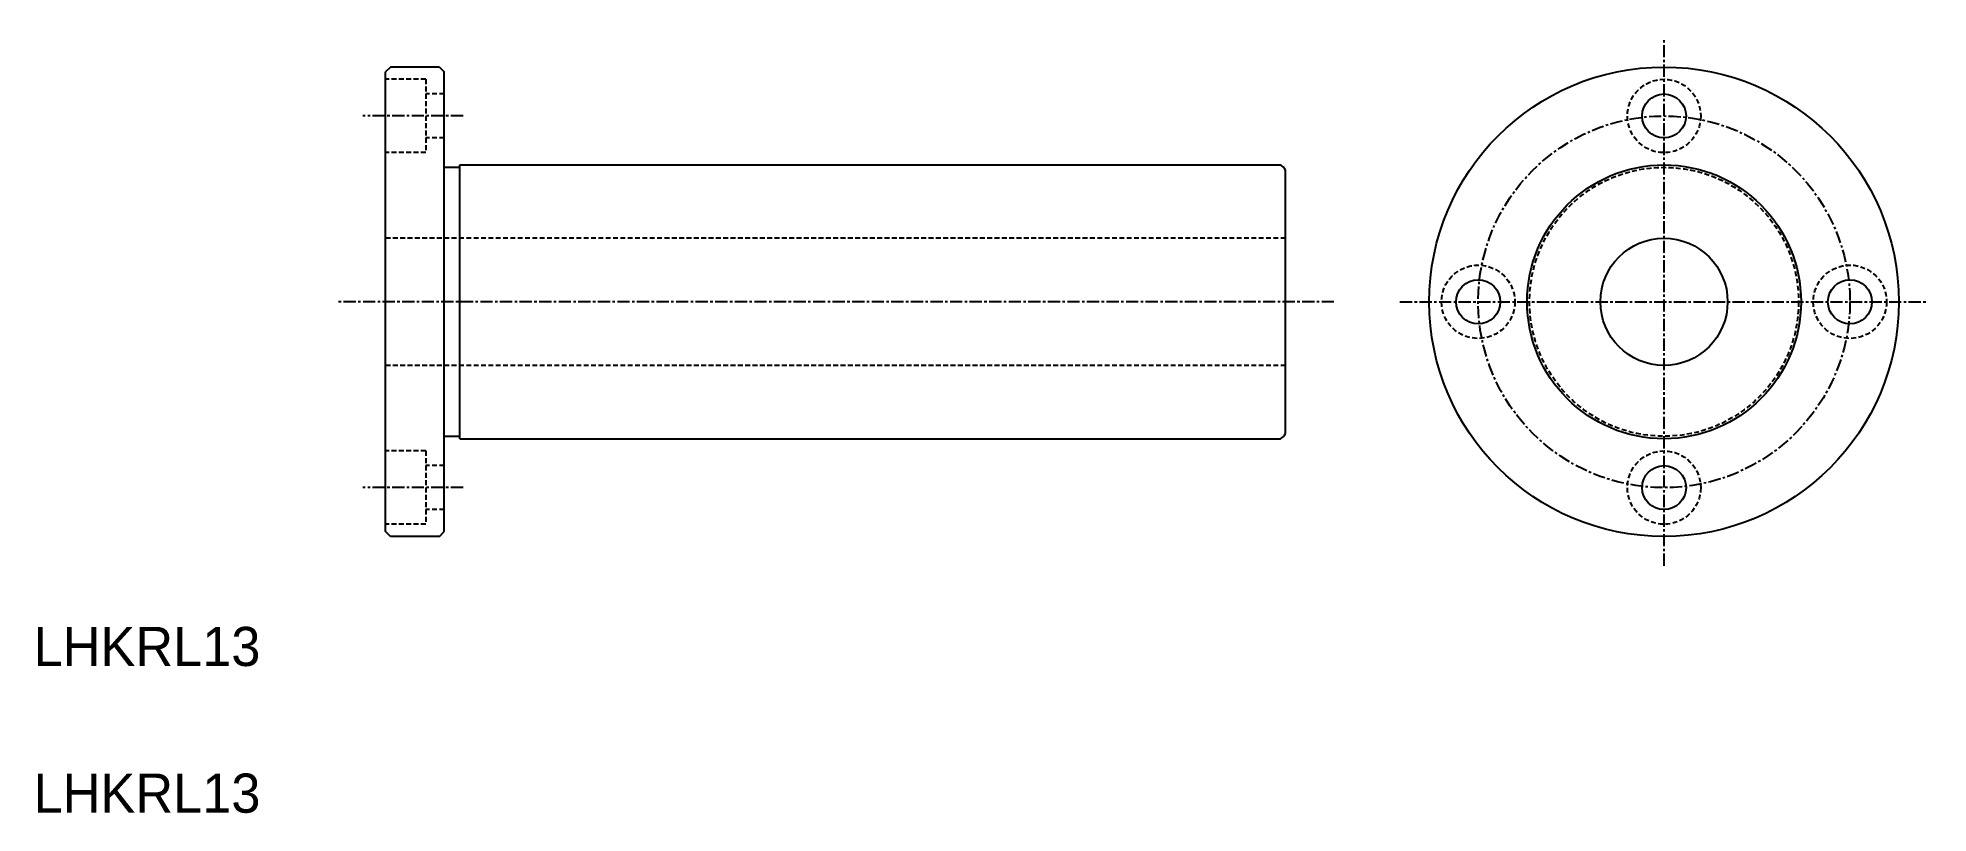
# Model space of a CAD drawing. Extents: x 279 to 473, y 136 to 215.
import ezdxf

# ---------------------------------------------------------------- set-up
doc = ezdxf.new("R2010")
doc.units = 0
doc.linetypes.add('CENTER', pattern=[2, 1.25, -0.25, 0.25, -0.25])
doc.linetypes.add('DASHED', pattern=[0.75, 0.5, -0.25])
doc.layers.get('0').update_dxf_attribs({"linetype": 'CONTINUOUS'})
doc.layers.add('CENTER', color=1, linetype='CENTER')

msp = doc.modelspace()

# ---------------------------------------------------------------- linework, layer by layer
at = {"color": 7, "linetype": 'CONTINUOUS'}
for p, q in [((315.44, 212.47), (314.94, 211.97)), ((314.94, 164.97), (314.94, 211.97)), ((320.44, 212.47), (315.44, 212.47)), ((320.44, 212.47), (320.94, 211.97)), ((320.94, 164.97), (320.94, 211.97)), ((320.94, 202.22), (322.54, 202.22)), ((322.54, 202.47), (406.4, 202.47)), ((322.54, 174.47), (322.54, 202.47)), ((406.94, 175.01), (406.94, 201.92)), ((320.94, 174.72), (322.54, 174.72)), ((322.54, 174.47), (406.4, 174.47)), ((336.57, 174.47), (336.57, 174.47)), ((352.19, 174.47), (352.2, 174.47)), ((315.44, 164.47), (314.94, 164.97)), ((320.44, 164.47), (315.44, 164.47)), ((320.44, 164.47), (320.94, 164.97))]:
    msp.add_line(p, q, dxfattribs=at)
at = {"color": 3, "linetype": 'DASHED'}
for p, q in [((319.04, 211.22), (314.94, 211.22)), ((319.04, 211.22), (319.04, 203.72)), ((320.94, 209.72), (319.04, 209.72)), ((320.94, 205.22), (319.04, 205.22)), ((319.04, 203.72), (314.94, 203.72)), ((406.94, 194.97), (314.94, 194.97)), ((406.94, 181.97), (314.94, 181.97)), ((319.04, 173.22), (314.94, 173.22)), ((319.04, 173.22), (319.04, 165.72)), ((320.94, 171.72), (319.04, 171.72)), ((320.94, 167.22), (319.04, 167.22)), ((319.04, 165.72), (314.94, 165.72))]:
    msp.add_line(p, q, dxfattribs=at)
at = {"color": 7, "linetype": 'CONTINUOUS'}
for centre, radius in [((445.62, 188.47), 24), ((445.62, 207.47), 2.25), ((445.62, 188.47), 14), ((445.62, 188.47), 6.5), ((426.62, 188.47), 2.25), ((464.62, 188.47), 2.25), ((445.62, 169.47), 2.25)]:
    msp.add_circle(centre, radius, dxfattribs=at)
at = {"color": 3, "linetype": 'DASHED'}
for centre, radius in [((445.62, 207.47), 3.75), ((445.62, 188.47), 13.75), ((426.62, 188.47), 3.75), ((464.62, 188.47), 3.75), ((445.62, 169.47), 3.75)]:
    msp.add_circle(centre, radius, dxfattribs=at)
at = {"color": 7, "linetype": 'CONTINUOUS'}
for centre, start, end in [((405.79, 201.32), 27.7958, 62.2042), ((405.79, 175.62), 297.7958, 332.2042)]:
    msp.add_arc(centre, 1.3, start, end, dxfattribs=at)
at = {"layer": 'CENTER', "color": 1, "linetype": 'CENTER'}
for p, q in [((445.62, 161.47), (445.62, 215.47)), ((322.86, 207.47), (312.6, 207.47)), ((411.88, 188.47), (310.04, 188.47)), ((418.62, 188.47), (472.62, 188.47)), ((322.86, 169.47), (312.6, 169.47))]:
    msp.add_line(p, q, dxfattribs=at)
msp.add_circle((445.62, 188.47), 19, dxfattribs=at)

# ---------------------------------------------------------------- texts
at = {"color": 7, "linetype": 'CONTINUOUS'}
for p in [(278.95, 151.23), (278.95, 136.23)]:
    msp.add_text('LHKRL13', height=4, dxfattribs=at).set_placement(p)

doc.saveas('drawing.dxf')
